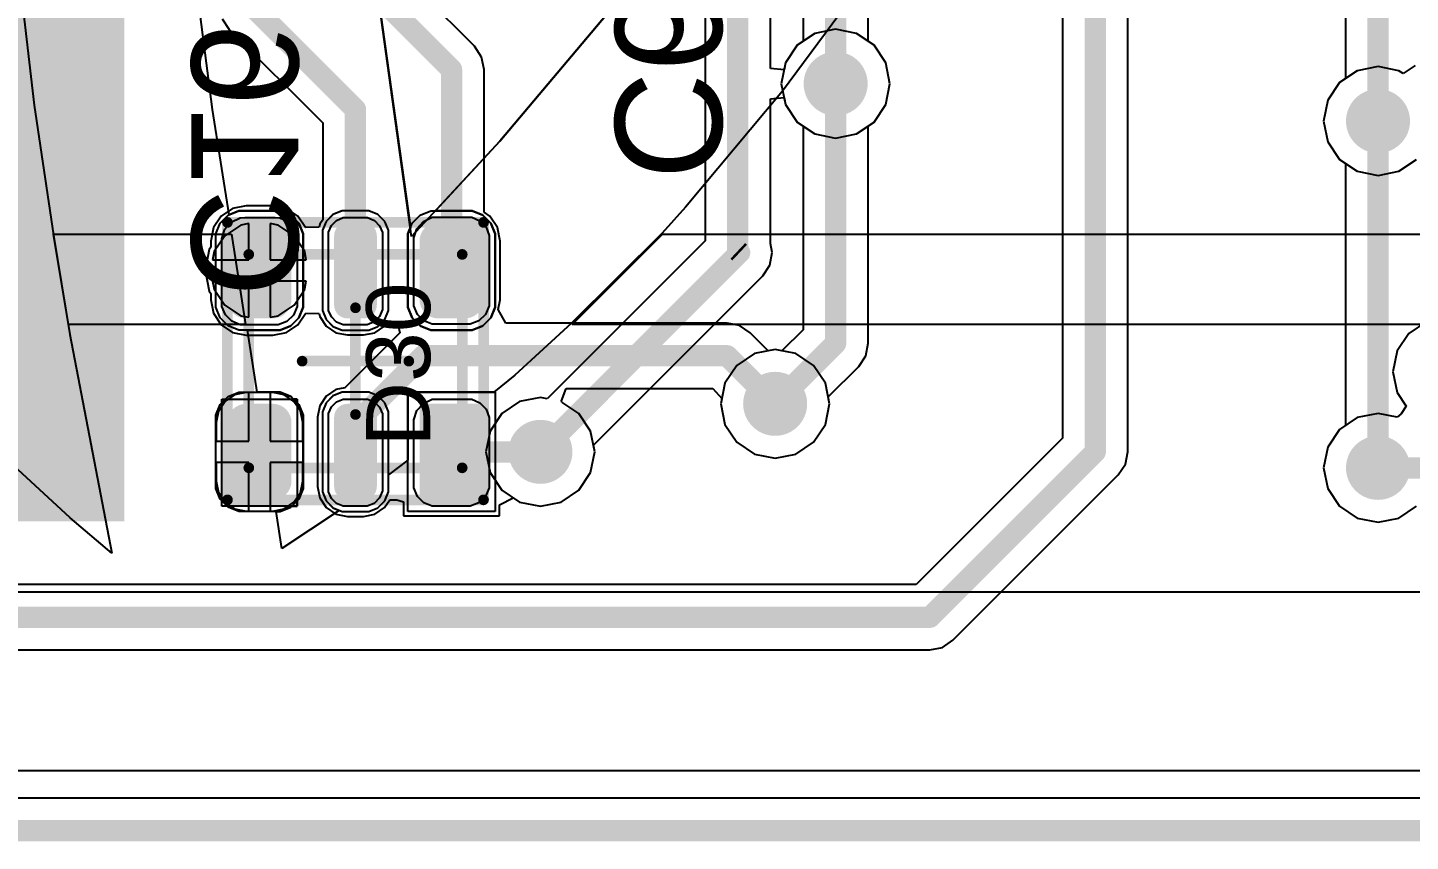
# Model space of a CAD drawing. Header units: inches. Extents: x -27 to 142, y -1 to 42.
# Drawn here: x 37.59 to 50.55, y -1 to 6.63 of the extents above; entities that cross this region are included whole.
import ezdxf

# ---------------------------------------------------------------- set-up
doc = ezdxf.new("R2010")
doc.units = ezdxf.units.IN
for name, color, linetype in [('Bottom Layer', 5, 'Continuous'), ('Bottom Overlay', 54, 'Continuous'), ('Keep-Out Layer', 6, 'Continuous'), ('Mechanical 1', 6, 'Continuous'), ('Mechanical 13', 56, 'Continuous'), ('Mechanical 15', 56, 'Continuous'), ('Top Layer', 1, 'Continuous'), ('Top Overlay', 2, 'Continuous'), ('Top Paste', 8, 'Continuous'), ('Top Solder', 216, 'Continuous'), ('Via Holes', 16, 'Continuous')]:
    doc.layers.add(name, color=color, linetype=linetype)
doc.styles.add('Arial', font='', dxfattribs={"height": 0.2})
doc.styles.get('Arial').set_extended_font_data('Arial')

# ---------------------------------------------------------------- blocks, each defined once
blk = doc.blocks.new('APA_RGB_LED_2020_802')
at = {"layer": 'Top Layer'}
h = blk.add_hatch(color=1, dxfattribs=at)
edge = h.paths.add_edge_path()
edge.add_arc((-1.125, 1.025), 0.125, 90, 180)
edge.add_line((-1.25, 1.025), (-1.25, 0.775))
edge.add_arc((-1.125, 0.775), 0.125, 180, 270)
edge.add_line((-1.125, 0.65), (-0.575, 0.65))
edge.add_arc((-0.575, 0.775), 0.125, 270, 360)
edge.add_line((-0.45, 0.775), (-0.45, 1.025))
edge.add_arc((-0.575, 1.025), 0.125, 0, 90)
edge.add_line((-0.575, 1.15), (-1.125, 1.15))
h = blk.add_hatch(color=1, dxfattribs=at)
edge = h.paths.add_edge_path()
edge.add_arc((0.575, 1.025), 0.125, 90, 180)
edge.add_line((0.45, 1.025), (0.45, 0.775))
edge.add_arc((0.575, 0.775), 0.125, 180, 270)
edge.add_line((0.575, 0.65), (1.125, 0.65))
edge.add_arc((1.125, 0.775), 0.125, 270, 360)
edge.add_line((1.25, 0.775), (1.25, 1.025))
edge.add_arc((1.125, 1.025), 0.125, 0, 90)
edge.add_line((1.125, 1.15), (0.575, 1.15))
h = blk.add_hatch(color=1, dxfattribs=at)
edge = h.paths.add_edge_path()
edge.add_arc((-1.175, 0.075), 0.075, 90, 180)
edge.add_line((-1.25, 0.075), (-1.25, -0.075))
edge.add_arc((-1.175, -0.075), 0.075, 180, 270)
edge.add_line((-1.175, -0.15), (-0.525, -0.15))
edge.add_arc((-0.525, -0.075), 0.075, 270, 360)
edge.add_line((-0.45, -0.075), (-0.45, 0.075))
edge.add_arc((-0.525, 0.075), 0.075, 0, 90)
edge.add_line((-0.525, 0.15), (-1.175, 0.15))
h = blk.add_hatch(color=1, dxfattribs=at)
edge = h.paths.add_edge_path()
edge.add_arc((0.525, 0.075), 0.075, 90, 180)
edge.add_line((0.45, 0.075), (0.45, -0.075))
edge.add_arc((0.525, -0.075), 0.075, 180, 270)
edge.add_line((0.525, -0.15), (1.175, -0.15))
edge.add_arc((1.175, -0.075), 0.075, 270, 360)
edge.add_line((1.25, -0.075), (1.25, 0.075))
edge.add_arc((1.175, 0.075), 0.075, 0, 90)
edge.add_line((1.175, 0.15), (0.525, 0.15))
blk.add_hatch(color=1, dxfattribs=at).paths.add_polyline_path([(-1.25, -0.65), (-0.45, -0.65), (-0.45, -1.15), (-1.25, -1.15)])
h = blk.add_hatch(color=1, dxfattribs=at)
edge = h.paths.add_edge_path()
edge.add_arc((0.575, -0.775), 0.125, 90, 180)
edge.add_line((0.45, -0.775), (0.45, -1.025))
edge.add_arc((0.575, -1.025), 0.125, 180, 270)
edge.add_line((0.575, -1.15), (1.125, -1.15))
edge.add_arc((1.125, -1.025), 0.125, 270, 360)
edge.add_line((1.25, -1.025), (1.25, -0.775))
edge.add_arc((1.125, -0.775), 0.125, 0, 90)
edge.add_line((1.125, -0.65), (0.575, -0.65))
at = {"layer": 'Top Paste'}
h = blk.add_hatch(color=8, dxfattribs=at)
edge = h.paths.add_edge_path()
edge.add_arc((-1.125, 1.025), 0.125, 90, 180)
edge.add_line((-1.25, 1.025), (-1.25, 0.775))
edge.add_arc((-1.125, 0.775), 0.125, 180, 270)
edge.add_line((-1.125, 0.65), (-0.575, 0.65))
edge.add_arc((-0.575, 0.775), 0.125, 270, 360)
edge.add_line((-0.45, 0.775), (-0.45, 1.025))
edge.add_arc((-0.575, 1.025), 0.125, 0, 90)
edge.add_line((-0.575, 1.15), (-1.125, 1.15))
h = blk.add_hatch(color=8, dxfattribs=at)
edge = h.paths.add_edge_path()
edge.add_arc((0.575, 1.025), 0.125, 90, 180)
edge.add_line((0.45, 1.025), (0.45, 0.775))
edge.add_arc((0.575, 0.775), 0.125, 180, 270)
edge.add_line((0.575, 0.65), (1.125, 0.65))
edge.add_arc((1.125, 0.775), 0.125, 270, 360)
edge.add_line((1.25, 0.775), (1.25, 1.025))
edge.add_arc((1.125, 1.025), 0.125, 0, 90)
edge.add_line((1.125, 1.15), (0.575, 1.15))
h = blk.add_hatch(color=8, dxfattribs=at)
edge = h.paths.add_edge_path()
edge.add_arc((-1.175, 0.075), 0.075, 90, 180)
edge.add_line((-1.25, 0.075), (-1.25, -0.075))
edge.add_arc((-1.175, -0.075), 0.075, 180, 270)
edge.add_line((-1.175, -0.15), (-0.525, -0.15))
edge.add_arc((-0.525, -0.075), 0.075, 270, 360)
edge.add_line((-0.45, -0.075), (-0.45, 0.075))
edge.add_arc((-0.525, 0.075), 0.075, 0, 90)
edge.add_line((-0.525, 0.15), (-1.175, 0.15))
h = blk.add_hatch(color=8, dxfattribs=at)
edge = h.paths.add_edge_path()
edge.add_arc((0.525, 0.075), 0.075, 90, 180)
edge.add_line((0.45, 0.075), (0.45, -0.075))
edge.add_arc((0.525, -0.075), 0.075, 180, 270)
edge.add_line((0.525, -0.15), (1.175, -0.15))
edge.add_arc((1.175, -0.075), 0.075, 270, 360)
edge.add_line((1.25, -0.075), (1.25, 0.075))
edge.add_arc((1.175, 0.075), 0.075, 0, 90)
edge.add_line((1.175, 0.15), (0.525, 0.15))
blk.add_hatch(color=8, dxfattribs=at).paths.add_polyline_path([(-1.25, -0.65), (-0.45, -0.65), (-0.45, -1.15), (-1.25, -1.15)])
h = blk.add_hatch(color=8, dxfattribs=at)
edge = h.paths.add_edge_path()
edge.add_arc((0.575, -0.775), 0.125, 90, 180)
edge.add_line((0.45, -0.775), (0.45, -1.025))
edge.add_arc((0.575, -1.025), 0.125, 180, 270)
edge.add_line((0.575, -1.15), (1.125, -1.15))
edge.add_arc((1.125, -1.025), 0.125, 270, 360)
edge.add_line((1.25, -1.025), (1.25, -0.775))
edge.add_arc((1.125, -0.775), 0.125, 0, 90)
edge.add_line((1.125, -0.65), (0.575, -0.65))
at = {"layer": 'Top Solder'}
h = blk.add_hatch(color=216, dxfattribs=at)
edge = h.paths.add_edge_path()
edge.add_arc((-1.125, 1.025), 0.175, 90, 180)
edge.add_line((-1.3, 1.025), (-1.3, 0.775))
edge.add_arc((-1.125, 0.775), 0.175, 180, 270)
edge.add_line((-1.125, 0.6), (-0.575, 0.6))
edge.add_arc((-0.575, 0.775), 0.175, 270, 360)
edge.add_line((-0.4, 0.775), (-0.4, 1.025))
edge.add_arc((-0.575, 1.025), 0.175, 0, 90)
edge.add_line((-0.575, 1.2), (-1.125, 1.2))
h = blk.add_hatch(color=216, dxfattribs=at)
edge = h.paths.add_edge_path()
edge.add_arc((0.575, 1.025), 0.175, 90, 180)
edge.add_line((0.4, 1.025), (0.4, 0.775))
edge.add_arc((0.575, 0.775), 0.175, 180, 270)
edge.add_line((0.575, 0.6), (1.125, 0.6))
edge.add_arc((1.125, 0.775), 0.175, 270, 360)
edge.add_line((1.3, 0.775), (1.3, 1.025))
edge.add_arc((1.125, 1.025), 0.175, 0, 90)
edge.add_line((1.125, 1.2), (0.575, 1.2))
h = blk.add_hatch(color=216, dxfattribs=at)
edge = h.paths.add_edge_path()
edge.add_arc((-1.175, 0.075), 0.125, 90, 180)
edge.add_line((-1.3, 0.075), (-1.3, -0.075))
edge.add_arc((-1.175, -0.075), 0.125, 180, 270)
edge.add_line((-1.175, -0.2), (-0.525, -0.2))
edge.add_arc((-0.525, -0.075), 0.125, 270, 360)
edge.add_line((-0.4, -0.075), (-0.4, 0.075))
edge.add_arc((-0.525, 0.075), 0.125, 0, 90)
edge.add_line((-0.525, 0.2), (-1.175, 0.2))
h = blk.add_hatch(color=216, dxfattribs=at)
edge = h.paths.add_edge_path()
edge.add_arc((0.525, 0.075), 0.125, 90, 180)
edge.add_line((0.4, 0.075), (0.4, -0.075))
edge.add_arc((0.525, -0.075), 0.125, 180, 270)
edge.add_line((0.525, -0.2), (1.175, -0.2))
edge.add_arc((1.175, -0.075), 0.125, 270, 360)
edge.add_line((1.3, -0.075), (1.3, 0.075))
edge.add_arc((1.175, 0.075), 0.125, 0, 90)
edge.add_line((1.175, 0.2), (0.525, 0.2))
blk.add_hatch(color=216, dxfattribs=at).paths.add_polyline_path([(-1.3, -0.6), (-0.4, -0.6), (-0.4, -1.2), (-1.3, -1.2)])
h = blk.add_hatch(color=216, dxfattribs=at)
edge = h.paths.add_edge_path()
edge.add_arc((0.575, -0.775), 0.175, 90, 180)
edge.add_line((0.4, -0.775), (0.4, -1.025))
edge.add_arc((0.575, -1.025), 0.175, 180, 270)
edge.add_line((0.575, -1.2), (1.125, -1.2))
edge.add_arc((1.125, -1.025), 0.175, 270, 360)
edge.add_line((1.3, -1.025), (1.3, -0.775))
edge.add_arc((1.125, -0.775), 0.175, 0, 90)
edge.add_line((1.125, -0.6), (0.575, -0.6))
at = {"layer": 'Mechanical 13'}
for points in [[(-1, 1, 0.1, 0.1, 0), (1, 1, 0.1, 0.1, 0)], [(-1, 1, 0.1, 0.1, 0), (-1, -1, 0.1, 0.1, 0)], [(1, 1, 0.1, 0.1, 0), (1, -1, 0.1, 0.1, 0)], [(-1, -1, 0.1, 0.1, 0), (1, -1, 0.1, 0.1, 0)]]:
    blk.add_lwpolyline(points, format="xyseb", dxfattribs=at)
for points in [[(-1.025, 1, 0.05, 0.05, 1), (-0.975, 1, 0.05, 0.05, 1)], [(-1.025, 1, 0.05, 0.05, 1), (-0.975, 1, 0.05, 0.05, 1)], [(0.975, 1, 0.05, 0.05, 1), (1.025, 1, 0.05, 0.05, 1)], [(0.975, 1, 0.05, 0.05, 1), (1.025, 1, 0.05, 0.05, 1)], [(-1.025, -1, 0.05, 0.05, 1), (-0.975, -1, 0.05, 0.05, 1)], [(-1.025, -1, 0.05, 0.05, 1), (-0.975, -1, 0.05, 0.05, 1)], [(0.975, -1, 0.05, 0.05, 1), (1.025, -1, 0.05, 0.05, 1)], [(0.975, -1, 0.05, 0.05, 1), (1.025, -1, 0.05, 0.05, 1)]]:
    blk.add_lwpolyline(points, format="xyseb", close=True, dxfattribs=at)
at = {"layer": 'Mechanical 15'}
for points in [[(-1.3, 1.2, 0.1, 0.1, 0), (-1.3, -1.2, 0.1, 0.1, 0)], [(-1.3, 1.2, 0.1, 0.1, 0), (1.3, 1.2, 0.1, 0.1, 0)], [(1.3, 1.2, 0.1, 0.1, 0), (1.3, -1.2, 0.1, 0.1, 0)], [(0, 0.5, 0.1, 0.1, 0), (0, -0.5, 0.1, 0.1, 0)], [(-0.5, 0, 0.1, 0.1, 0), (0.5, 0, 0.1, 0.1, 0)], [(-1.3, -1.2, 0.1, 0.1, 0), (1.3, -1.2, 0.1, 0.1, 0)]]:
    blk.add_lwpolyline(points, format="xyseb", dxfattribs=at)
for points in [[(-1.325, 1.2, 0.05, 0.05, 1), (-1.275, 1.2, 0.05, 0.05, 1)], [(-1.325, 1.2, 0.05, 0.05, 1), (-1.275, 1.2, 0.05, 0.05, 1)], [(1.275, 1.2, 0.05, 0.05, 1), (1.325, 1.2, 0.05, 0.05, 1)], [(1.275, 1.2, 0.05, 0.05, 1), (1.325, 1.2, 0.05, 0.05, 1)], [(-0.025, 0.5, 0.05, 0.05, 1), (0.025, 0.5, 0.05, 0.05, 1)], [(-0.525, 0, 0.05, 0.05, 1), (-0.475, 0, 0.05, 0.05, 1)], [(0.475, 0, 0.05, 0.05, 1), (0.525, 0, 0.05, 0.05, 1)], [(-0.025, -0.5, 0.05, 0.05, 1), (0.025, -0.5, 0.05, 0.05, 1)], [(-1.325, -1.2, 0.05, 0.05, 1), (-1.275, -1.2, 0.05, 0.05, 1)], [(-1.325, -1.2, 0.05, 0.05, 1), (-1.275, -1.2, 0.05, 0.05, 1)], [(1.275, -1.2, 0.05, 0.05, 1), (1.325, -1.2, 0.05, 0.05, 1)], [(1.275, -1.2, 0.05, 0.05, 1), (1.325, -1.2, 0.05, 0.05, 1)]]:
    blk.add_lwpolyline(points, format="xyseb", close=True, dxfattribs=at)
at = {"layer": 'Top Overlay'}
for p, q in [((-1.293, 1.269), (-1.194, 1.31)), ((-1.194, 1.31), (-1.14, 1.31)), ((-1.14, 1.31), (-1.14, 1.31)), ((-1.14, 1.31), (-0.56, 1.31)), ((-0.56, 1.31), (-0.506, 1.31)), ((-0.506, 1.31), (-0.407, 1.269)), ((0.407, 1.269), (0.506, 1.31)), ((0.506, 1.31), (0.56, 1.31)), ((0.56, 1.31), (0.56, 1.31)), ((0.56, 1.31), (1.14, 1.31)), ((1.14, 1.31), (1.194, 1.31)), ((1.194, 1.31), (1.293, 1.269)), ((-1.41, 1.094), (-1.369, 1.193)), ((-1.369, 1.193), (-1.293, 1.269)), ((-0.407, 1.269), (-0.331, 1.193)), ((-0.331, 1.193), (-0.29, 1.094)), ((0.29, 1.094), (0.331, 1.193)), ((0.331, 1.193), (0.407, 1.269)), ((1.293, 1.269), (1.369, 1.193)), ((1.369, 1.193), (1.41, 1.094)), ((-1.41, 1.04), (-1.41, 1.094)), ((-1.41, 0.76), (-1.41, 1.04)), ((-0.29, 1.094), (-0.29, 1.04)), ((-0.29, 1.04), (-0.29, 1.04)), ((-0.29, 1.04), (-0.29, 0.76)), ((0.29, 1.04), (0.29, 1.094)), ((0.29, 0.76), (0.29, 1.04)), ((1.41, 1.094), (1.41, 1.04)), ((1.41, 1.04), (1.41, 1.04)), ((1.41, 1.04), (1.41, 0.76)), ((-1.41, 0.76), (-1.41, 0.76)), ((-1.41, 0.706), (-1.41, 0.76)), ((-1.369, 0.607), (-1.41, 0.706)), ((-0.29, 0.706), (-0.331, 0.607)), ((-0.29, 0.76), (-0.29, 0.706)), ((0.29, 0.76), (0.29, 0.76)), ((0.29, 0.706), (0.29, 0.76)), ((0.331, 0.607), (0.29, 0.706)), ((1.41, 0.706), (1.369, 0.607)), ((1.41, 0.76), (1.41, 0.706)), ((-1.293, 0.531), (-1.369, 0.607)), ((-1.194, 0.49), (-1.293, 0.531)), ((-0.407, 0.531), (-0.506, 0.49)), ((-0.331, 0.607), (-0.407, 0.531)), ((0.407, 0.531), (0.331, 0.607)), ((0.506, 0.49), (0.407, 0.531)), ((1.293, 0.531), (1.194, 0.49)), ((1.369, 0.607), (1.293, 0.531)), ((-1.14, 0.49), (-1.194, 0.49)), ((-0.56, 0.49), (-1.14, 0.49)), ((-0.506, 0.49), (-0.56, 0.49)), ((-0.56, 0.49), (-0.56, 0.49)), ((0.56, 0.49), (0.506, 0.49)), ((1.14, 0.49), (0.56, 0.49)), ((1.194, 0.49), (1.14, 0.49)), ((1.14, 0.49), (1.14, 0.49)), ((-1.31, 0.275), (-1.375, 0.21)), ((-1.226, 0.31), (-1.31, 0.275)), ((-1.18, 0.31), (-1.226, 0.31)), ((-0.52, 0.31), (-1.18, 0.31)), ((-0.474, 0.31), (-0.52, 0.31)), ((-0.52, 0.31), (-0.52, 0.31)), ((-0.39, 0.275), (-0.474, 0.31)), ((-0.325, 0.21), (-0.39, 0.275)), ((0.39, 0.275), (0.325, 0.21)), ((0.474, 0.31), (0.39, 0.275)), ((0.52, 0.31), (0.474, 0.31)), ((1.18, 0.31), (0.52, 0.31)), ((1.226, 0.31), (1.18, 0.31)), ((1.18, 0.31), (1.18, 0.31)), ((1.31, 0.275), (1.226, 0.31)), ((1.375, 0.21), (1.31, 0.275)), ((-1.375, 0.21), (-1.41, 0.126)), ((-0.29, 0.126), (-0.325, 0.21)), ((0.325, 0.21), (0.29, 0.126)), ((1.41, 0.126), (1.375, 0.21)), ((-1.41, 0.126), (-1.41, 0.08)), ((-1.41, 0.08), (-1.41, -0.08)), ((-1.41, 0.08), (-1.41, 0.08)), ((-0.29, 0.08), (-0.29, 0.126)), ((-0.29, -0.08), (-0.29, 0.08)), ((0.29, 0.126), (0.29, 0.08)), ((0.29, 0.08), (0.29, -0.08)), ((0.29, 0.08), (0.29, 0.08)), ((1.41, 0.08), (1.41, 0.126)), ((1.41, -0.08), (1.41, 0.08)), ((-1.41, -0.08), (-1.41, -0.126)), ((-1.41, -0.126), (-1.375, -0.21)), ((-0.325, -0.21), (-0.29, -0.126)), ((-0.29, -0.126), (-0.29, -0.08)), ((-0.29, -0.08), (-0.29, -0.08)), ((0.29, -0.08), (0.29, -0.126)), ((0.29, -0.126), (0.325, -0.21)), ((1.375, -0.21), (1.41, -0.126)), ((1.41, -0.126), (1.41, -0.08)), ((1.41, -0.08), (1.41, -0.08)), ((-1.375, -0.21), (-1.31, -0.275)), ((-0.39, -0.275), (-0.325, -0.21)), ((0.325, -0.21), (0.39, -0.275)), ((1.31, -0.275), (1.375, -0.21)), ((-1.31, -0.275), (-1.226, -0.31)), ((-1.226, -0.31), (-1.18, -0.31)), ((-1.18, -0.31), (-1.18, -0.31)), ((-1.18, -0.31), (-0.52, -0.31)), ((-0.52, -0.31), (-0.474, -0.31)), ((-0.474, -0.31), (-0.39, -0.275)), ((0.39, -0.275), (0.474, -0.31)), ((0.474, -0.31), (0.52, -0.31)), ((0.52, -0.31), (0.52, -0.31)), ((0.52, -0.31), (1.18, -0.31)), ((1.18, -0.31), (1.226, -0.31)), ((1.226, -0.31), (1.31, -0.275)), ((-1.41, -1.31), (-1.41, -0.49)), ((-1.41, -0.49), (-0.29, -0.49)), ((-0.29, -0.49), (-0.29, -1.31)), ((0.407, -0.531), (0.506, -0.49)), ((0.506, -0.49), (0.56, -0.49)), ((0.56, -0.49), (0.56, -0.49)), ((0.56, -0.49), (1.14, -0.49)), ((1.14, -0.49), (1.194, -0.49)), ((1.194, -0.49), (1.293, -0.531)), ((0.29, -0.706), (0.331, -0.607)), ((0.331, -0.607), (0.407, -0.531)), ((1.293, -0.531), (1.369, -0.607)), ((1.369, -0.607), (1.41, -0.706)), ((0.29, -0.76), (0.29, -0.706)), ((0.29, -1.04), (0.29, -0.76)), ((1.41, -0.706), (1.41, -0.76)), ((1.41, -0.76), (1.41, -0.76)), ((1.41, -0.76), (1.41, -1.04)), ((0.29, -1.04), (0.29, -1.04)), ((0.29, -1.094), (0.29, -1.04)), ((0.331, -1.193), (0.29, -1.094)), ((1.41, -1.094), (1.369, -1.193)), ((1.41, -1.04), (1.41, -1.094)), ((0.407, -1.269), (0.331, -1.193)), ((0.506, -1.31), (0.407, -1.269)), ((1.293, -1.269), (1.194, -1.31)), ((1.369, -1.193), (1.293, -1.269)), ((-0.29, -1.31), (-1.41, -1.31)), ((0.56, -1.31), (0.506, -1.31)), ((1.14, -1.31), (0.56, -1.31)), ((1.194, -1.31), (1.14, -1.31)), ((1.14, -1.31), (1.14, -1.31))]:
    blk.add_line(p, q, dxfattribs=at)
at = {"layer": 'Mechanical 15', "style": 'Arial'}
blk.add_text('D30', height=0.6, dxfattribs=at).set_placement((-0.8, -0.7))

msp = doc.modelspace()

# ---------------------------------------------------------------- hatches: boundary and pattern name
at = {"layer": 'Bottom Layer'}
h = msp.add_hatch(color=5, dxfattribs=at)
edge = h.paths.add_edge_path()
edge.add_arc((45.167, 6.1), 0.3, 0, 360)
h = msp.add_hatch(color=5, dxfattribs=at)
edge = h.paths.add_edge_path()
edge.add_arc((50.25, 5.75), 0.3, 0, 360)
h = msp.add_hatch(color=5, dxfattribs=at)
edge = h.paths.add_edge_path()
edge.add_arc((39.767, 4.35), 0.3, 0, 360)
h = msp.add_hatch(color=5, dxfattribs=at)
edge = h.paths.add_edge_path()
edge.add_arc((44.6, 3.1), 0.3, 0, 360)
h = msp.add_hatch(color=5, dxfattribs=at)
edge = h.paths.add_edge_path()
edge.add_arc((42.4, 2.65), 0.3, 0, 360)
h = msp.add_hatch(color=5, dxfattribs=at)
edge = h.paths.add_edge_path()
edge.add_arc((50.25, 2.5), 0.3, 0, 360)
at = {"layer": 'Bottom Overlay'}
msp.add_hatch(color=54, dxfattribs=at).paths.add_polyline_path([(36.5, 2), (38.5, 2), (38.5, 22.9), (36.5, 22.9)])
at = {"layer": 'Top Layer'}
h = msp.add_hatch(color=1, dxfattribs=at)
edge = h.paths.add_edge_path()
edge.add_arc((45.167, 6.1), 0.3, 0, 360)
h = msp.add_hatch(color=1, dxfattribs=at)
edge = h.paths.add_edge_path()
edge.add_arc((50.25, 5.75), 0.3, 0, 360)
h = msp.add_hatch(color=1, dxfattribs=at)
edge = h.paths.add_edge_path()
edge.add_arc((39.767, 4.35), 0.3, 0, 360)
h = msp.add_hatch(color=1, dxfattribs=at)
edge = h.paths.add_edge_path()
edge.add_arc((44.6, 3.1), 0.3, 0, 360)
h = msp.add_hatch(color=1, dxfattribs=at)
edge = h.paths.add_edge_path()
edge.add_arc((42.4, 2.65), 0.3, 0, 360)
h = msp.add_hatch(color=1, dxfattribs=at)
edge = h.paths.add_edge_path()
edge.add_arc((50.25, 2.5), 0.3, 0, 360)
at = {"layer": 'Via Holes'}
h = msp.add_hatch(color=7, dxfattribs=at)
edge = h.paths.add_edge_path()
edge.add_arc((45.167, 6.1), 0.15, 0, 360)
h = msp.add_hatch(color=7, dxfattribs=at)
edge = h.paths.add_edge_path()
edge.add_arc((50.25, 5.75), 0.15, 0, 360)
h = msp.add_hatch(color=7, dxfattribs=at)
edge = h.paths.add_edge_path()
edge.add_arc((39.767, 4.35), 0.15, 0, 360)
h = msp.add_hatch(color=7, dxfattribs=at)
edge = h.paths.add_edge_path()
edge.add_arc((44.6, 3.1), 0.15, 0, 360)
h = msp.add_hatch(color=7, dxfattribs=at)
edge = h.paths.add_edge_path()
edge.add_arc((42.4, 2.65), 0.15, 0, 360)
h = msp.add_hatch(color=7, dxfattribs=at)
edge = h.paths.add_edge_path()
edge.add_arc((50.25, 2.5), 0.15, 0, 360)

# ---------------------------------------------------------------- linework, layer by layer
at = {"layer": 'Bottom Layer'}
for p, q in [((47.294, 7.2), (47.294, 2.777)), ((47.906, 2.65), (47.906, 7.073)), ((43.944, 6.753), (43.944, 4.627)), ((44.556, 6.243), (44.556, 6.753)), ((45.167, 6.61), (44.972, 6.571)), ((45.362, 6.571), (45.167, 6.61)), ((44.972, 6.571), (44.806, 6.46)), ((45.527, 6.46), (45.362, 6.571)), ((44.806, 6.46), (44.696, 6.295)), ((45.638, 6.295), (45.527, 6.46)), ((44.683, 6.231), (44.556, 6.243)), ((44.696, 6.295), (44.683, 6.231)), ((45.676, 6.1), (45.638, 6.295)), ((50.055, 6.221), (49.89, 6.11)), ((50.25, 6.26), (50.055, 6.221)), ((50.445, 6.221), (50.25, 6.26)), ((50.486, 6.194), (50.445, 6.221)), ((50.598, 6.271), (50.486, 6.194)), ((45.638, 5.905), (45.676, 6.1)), ((49.89, 6.11), (49.779, 5.945)), ((44.556, 5.957), (44.683, 5.969)), ((44.683, 5.969), (44.696, 5.905)), ((44.556, 4.601), (44.556, 5.957)), ((44.696, 5.905), (44.806, 5.74)), ((45.527, 5.74), (45.638, 5.905)), ((49.779, 5.945), (49.74, 5.75)), ((44.806, 5.74), (44.861, 5.703)), ((44.861, 5.703), (44.861, 3.793)), ((45.473, 5.703), (45.527, 5.74)), ((45.473, 3.667), (45.473, 5.703)), ((49.74, 5.75), (49.779, 5.555)), ((49.779, 5.555), (49.89, 5.39)), ((49.89, 5.39), (49.944, 5.353)), ((49.944, 5.353), (49.944, 2.897)), ((39.442, 4.674), (39.343, 4.526)), ((39.591, 4.774), (39.442, 4.674)), ((39.667, 4.789), (39.591, 4.774)), ((39.667, 4.45), (39.667, 4.789)), ((39.942, 4.774), (39.867, 4.789)), ((39.867, 4.789), (39.867, 4.45)), ((40.091, 4.674), (39.942, 4.774)), ((40.191, 4.526), (40.091, 4.674)), ((43.944, 4.627), (42.464, 3.147)), ((44.573, 4.517), (44.556, 4.601)), ((39.343, 4.526), (39.328, 4.45)), ((39.328, 4.45), (39.667, 4.45)), ((39.867, 4.45), (40.206, 4.45)), ((40.206, 4.45), (40.191, 4.526)), ((44.549, 4.4), (44.573, 4.517)), ((42.897, 2.714), (44.483, 4.3)), ((44.483, 4.3), (44.549, 4.4)), ((44.483, 4.3), (44.483, 4.3)), ((39.667, 4.25), (39.328, 4.25)), ((39.328, 4.25), (39.343, 4.174)), ((39.343, 4.174), (39.442, 4.026)), ((39.667, 3.911), (39.667, 4.25)), ((40.206, 4.25), (39.867, 4.25)), ((39.867, 4.25), (39.867, 3.911)), ((40.091, 4.026), (40.191, 4.174)), ((40.191, 4.174), (40.206, 4.25)), ((39.442, 4.026), (39.591, 3.926)), ((39.942, 3.926), (40.091, 4.026)), ((39.591, 3.926), (39.667, 3.911)), ((39.867, 3.911), (39.942, 3.926)), ((44.861, 3.793), (44.664, 3.597)), ((45.449, 3.55), (45.473, 3.667)), ((44.405, 3.571), (44.24, 3.46)), ((44.6, 3.61), (44.405, 3.571)), ((44.664, 3.597), (44.6, 3.61)), ((45.383, 3.45), (45.449, 3.55)), ((44.24, 3.46), (44.129, 3.295)), ((45.097, 3.164), (45.383, 3.45)), ((45.383, 3.45), (45.383, 3.45)), ((44.129, 3.295), (44.09, 3.1)), ((42.205, 3.121), (42.04, 3.01)), ((42.4, 3.16), (42.205, 3.121)), ((42.464, 3.147), (42.4, 3.16)), ((45.11, 3.1), (45.097, 3.164)), ((42.04, 3.01), (41.929, 2.845)), ((44.09, 3.1), (44.129, 2.905)), ((45.071, 2.905), (45.11, 3.1)), ((44.129, 2.905), (44.24, 2.74)), ((44.96, 2.74), (45.071, 2.905)), ((49.89, 2.86), (49.779, 2.695)), ((49.944, 2.897), (49.89, 2.86)), ((41.929, 2.845), (41.89, 2.65)), ((44.24, 2.74), (44.405, 2.629)), ((44.795, 2.629), (44.96, 2.74)), ((47.294, 2.777), (45.923, 1.406)), ((41.89, 2.65), (41.929, 2.455)), ((42.871, 2.455), (42.91, 2.65)), ((42.91, 2.65), (42.897, 2.714)), ((44.405, 2.629), (44.6, 2.59)), ((44.6, 2.59), (44.795, 2.629)), ((47.883, 2.533), (47.906, 2.65)), ((47.906, 2.65), (47.906, 2.65)), ((49.779, 2.695), (49.74, 2.5)), ((47.816, 2.434), (47.883, 2.533)), ((49.74, 2.5), (49.779, 2.305)), ((41.929, 2.455), (42.04, 2.29)), ((42.76, 2.29), (42.871, 2.455)), ((46.266, 0.884), (47.816, 2.434)), ((42.04, 2.29), (42.205, 2.179)), ((42.595, 2.179), (42.76, 2.29)), ((49.779, 2.305), (49.89, 2.14)), ((42.205, 2.179), (42.4, 2.14)), ((42.4, 2.14), (42.595, 2.179)), ((49.89, 2.14), (50.055, 2.029)), ((50.445, 2.029), (50.61, 2.14)), ((50.055, 2.029), (50.25, 1.99)), ((50.25, 1.99), (50.445, 2.029)), ((45.923, 1.406), (3.327, 1.406)), ((3.2, 0.794), (46.05, 0.794)), ((46.05, 0.794), (46.167, 0.817)), ((46.05, 0.794), (46.05, 0.794)), ((46.167, 0.817), (46.266, 0.884)), ((72.296, -0.594), (-19.804, -0.594))]:
    msp.add_line(p, q, dxfattribs=at)
for points in [[(47.6, 2.65, 0.2, 0.2, 0), (47.6, 7.2, 0.2, 0.2, 0)], [(44.25, 4.533, 0.2, 0.2, 0), (44.25, 7.15, 0.2, 0.2, 0)], [(45.167, 3.667, 0.2, 0.2, 0), (45.167, 6.1, 0.2, 0.2, 0)], [(50.25, 2.5, 0.2, 0.2, 0), (50.25, 5.75, 0.2, 0.2, 0)], [(42.4, 2.65, 0.2, 0.2, 0), (44.267, 4.517, 0.2, 0.2, 0)], [(44.25, 4.533, 0.2, 0.2, 0), (44.267, 4.517, 0.2, 0.2, 0)], [(44.6, 3.1, 0.2, 0.2, 0), (45.167, 3.667, 0.2, 0.2, 0)], [(46.05, 1.1, 0.2, 0.2, 0), (47.6, 2.65, 0.2, 0.2, 0)], [(3.2, 1.1, 0.2, 0.2, 0), (46.05, 1.1, 0.2, 0.2, 0)]]:
    msp.add_lwpolyline(points, format="xyseb", dxfattribs=at)
for points in [[(45.117, 6.1, 0.1, 0.1, 1), (45.217, 6.1, 0.1, 0.1, 1)], [(50.2, 5.75, 0.1, 0.1, 1), (50.3, 5.75, 0.1, 0.1, 1)], [(44.2, 4.533, 0.1, 0.1, 1), (44.3, 4.533, 0.1, 0.1, 1)], [(44.2, 4.533, 0.1, 0.1, 1), (44.3, 4.533, 0.1, 0.1, 1)], [(44.217, 4.517, 0.1, 0.1, 1), (44.317, 4.517, 0.1, 0.1, 1)], [(44.217, 4.517, 0.1, 0.1, 1), (44.317, 4.517, 0.1, 0.1, 1)], [(45.117, 3.667, 0.1, 0.1, 1), (45.217, 3.667, 0.1, 0.1, 1)], [(45.117, 3.667, 0.1, 0.1, 1), (45.217, 3.667, 0.1, 0.1, 1)], [(44.55, 3.1, 0.1, 0.1, 1), (44.65, 3.1, 0.1, 0.1, 1)], [(42.35, 2.65, 0.1, 0.1, 1), (42.45, 2.65, 0.1, 0.1, 1)], [(47.55, 2.65, 0.1, 0.1, 1), (47.65, 2.65, 0.1, 0.1, 1)], [(47.55, 2.65, 0.1, 0.1, 1), (47.65, 2.65, 0.1, 0.1, 1)], [(50.2, 2.5, 0.1, 0.1, 1), (50.3, 2.5, 0.1, 0.1, 1)], [(46, 1.1, 0.1, 0.1, 1), (46.1, 1.1, 0.1, 0.1, 1)], [(46, 1.1, 0.1, 0.1, 1), (46.1, 1.1, 0.1, 0.1, 1)]]:
    msp.add_lwpolyline(points, format="xyseb", close=True, dxfattribs=at)
at = {"layer": 'Keep-Out Layer'}
msp.add_lwpolyline([(-20.039, -0.9, 0.2, 0.2, 0), (135.825, -0.9, 0.2, 0.2, 0)], format="xyseb", dxfattribs=at)
at = {"layer": 'Mechanical 1'}
msp.add_lwpolyline([(-20.039, -0.9, 0.2, 0.2, 0), (135.825, -0.9, 0.2, 0.2, 0)], format="xyseb", dxfattribs=at)
at = {"layer": 'Top Layer'}
for p, q in [((45.473, 6.497), (45.473, 7.509)), ((41.783, 6.45), (40.906, 7.327)), ((49.944, 7.3), (49.944, 6.147)), ((44.861, 7.007), (44.861, 6.497)), ((39.417, 6.708), (39.484, 6.609)), ((39.484, 6.609), (40.361, 5.732)), ((44.861, 6.497), (44.806, 6.46)), ((45.527, 6.46), (45.473, 6.497)), ((41.849, 6.35), (41.783, 6.45)), ((41.873, 6.233), (41.849, 6.35)), ((44.806, 6.46), (44.696, 6.295)), ((45.638, 6.295), (45.527, 6.46)), ((41.873, 4.895), (41.873, 6.233)), ((41.873, 6.233), (41.873, 6.233)), ((44.696, 6.295), (44.657, 6.1)), ((45.676, 6.1), (45.638, 6.295)), ((44.657, 6.1), (44.696, 5.905)), ((45.638, 5.905), (45.676, 6.1)), ((49.89, 6.11), (49.779, 5.945)), ((49.944, 6.147), (49.89, 6.11)), ((44.696, 5.905), (44.806, 5.74)), ((45.527, 5.74), (45.638, 5.905)), ((49.779, 5.945), (49.74, 5.75)), ((40.361, 5.732), (40.361, 4.824)), ((44.806, 5.74), (44.972, 5.629)), ((45.362, 5.629), (45.527, 5.74)), ((49.74, 5.75), (49.779, 5.555)), ((44.972, 5.629), (45.167, 5.59)), ((45.167, 5.59), (45.362, 5.629)), ((49.779, 5.555), (49.89, 5.39)), ((49.89, 5.39), (50.055, 5.279)), ((50.445, 5.279), (50.61, 5.39)), ((50.055, 5.279), (50.25, 5.24)), ((50.25, 5.24), (50.445, 5.279)), ((39.515, 4.931), (39.407, 4.859)), ((39.642, 4.956), (39.515, 4.931)), ((39.892, 4.956), (39.642, 4.956)), ((40.019, 4.931), (39.892, 4.956)), ((40.126, 4.859), (40.019, 4.931)), ((39.407, 4.859), (39.336, 4.752)), ((40.197, 4.753), (40.126, 4.859)), ((40.361, 4.824), (40.333, 4.782)), ((41.926, 4.859), (41.873, 4.895)), ((41.998, 4.752), (41.926, 4.859)), ((39.336, 4.752), (39.31, 4.625)), ((40.201, 4.752), (40.197, 4.753)), ((40.327, 4.754), (40.201, 4.752)), ((40.333, 4.782), (40.327, 4.754)), ((42.023, 4.625), (41.998, 4.752)), ((39.296, 4.545), (39.257, 4.35)), ((39.31, 4.567), (39.296, 4.545)), ((39.31, 4.625), (39.31, 4.567)), ((42.023, 4.075), (42.023, 4.625)), ((39.257, 4.35), (39.296, 4.155)), ((39.296, 4.155), (39.31, 4.133)), ((39.31, 4.133), (39.31, 4.075)), ((39.31, 4.075), (39.336, 3.948)), ((42.005, 3.983), (42.023, 4.075)), ((39.336, 3.948), (39.407, 3.841)), ((40.126, 3.841), (40.197, 3.947)), ((40.197, 3.947), (40.201, 3.948)), ((40.201, 3.948), (40.327, 3.946)), ((40.327, 3.946), (40.333, 3.918)), ((40.333, 3.918), (40.393, 3.827)), ((42.077, 3.856), (42.005, 3.983)), ((39.407, 3.841), (39.515, 3.769)), ((39.515, 3.769), (39.642, 3.744)), ((39.892, 3.744), (40.019, 3.769)), ((40.019, 3.769), (40.126, 3.841)), ((40.393, 3.827), (40.484, 3.766)), ((40.484, 3.766), (40.592, 3.745)), ((41.084, 3.766), (40.568, 3.251)), ((40.742, 3.745), (40.849, 3.766)), ((40.849, 3.766), (40.94, 3.827)), ((40.94, 3.827), (40.941, 3.828)), ((40.941, 3.828), (41.068, 3.833)), ((41.068, 3.833), (41.084, 3.766)), ((41.084, 3.766), (41.084, 3.766)), ((44.15, 3.856), (42.077, 3.856)), ((44.267, 3.833), (44.15, 3.856)), ((44.15, 3.856), (44.15, 3.856)), ((44.366, 3.766), (44.267, 3.833)), ((44.536, 3.597), (44.366, 3.766)), ((50.54, 3.76), (50.429, 3.595)), ((50.705, 3.871), (50.54, 3.76)), ((39.642, 3.744), (39.892, 3.744)), ((40.592, 3.745), (40.742, 3.745)), ((44.6, 3.61), (44.536, 3.597)), ((44.795, 3.571), (44.6, 3.61)), ((44.96, 3.46), (44.795, 3.571)), ((50.429, 3.595), (50.39, 3.4)), ((45.071, 3.295), (44.96, 3.46)), ((50.39, 3.4), (50.429, 3.205)), ((40.568, 3.251), (40.484, 3.234)), ((42.599, 3.127), (42.642, 3.244)), ((42.642, 3.244), (44.015, 3.244)), ((44.015, 3.244), (44.1, 3.149)), ((45.11, 3.1), (45.071, 3.295)), ((39.443, 3.123), (39.383, 3.032)), ((39.534, 3.184), (39.443, 3.123)), ((39.642, 3.205), (39.534, 3.184)), ((39.667, 3.205), (39.642, 3.205)), ((39.667, 2.75), (39.667, 3.205)), ((39.892, 3.205), (39.867, 3.205)), ((39.867, 3.205), (39.867, 2.75)), ((39.999, 3.184), (39.892, 3.205)), ((40.09, 3.123), (39.999, 3.184)), ((40.151, 3.032), (40.09, 3.123)), ((40.393, 3.173), (40.333, 3.082)), ((40.484, 3.234), (40.393, 3.173)), ((42.601, 3.117), (42.599, 3.127)), ((42.76, 3.01), (42.601, 3.117)), ((44.1, 3.149), (44.09, 3.1)), ((50.429, 3.205), (50.515, 3.077)), ((39.383, 3.032), (39.361, 2.925)), ((40.172, 2.925), (40.151, 3.032)), ((40.333, 3.082), (40.311, 2.975)), ((42.871, 2.845), (42.76, 3.01)), ((44.09, 3.1), (44.129, 2.905)), ((45.071, 2.905), (45.11, 3.1)), ((50.25, 3.01), (50.055, 2.971)), ((50.431, 2.974), (50.25, 3.01)), ((50.468, 3.005), (50.431, 2.974)), ((50.515, 3.077), (50.468, 3.005)), ((39.361, 2.925), (39.361, 2.75)), ((40.172, 2.75), (40.172, 2.925)), ((40.311, 2.975), (40.311, 2.325)), ((44.129, 2.905), (44.24, 2.74)), ((44.96, 2.74), (45.071, 2.905)), ((49.89, 2.86), (49.779, 2.695)), ((50.055, 2.971), (49.89, 2.86)), ((39.361, 2.75), (39.667, 2.75)), ((39.867, 2.75), (40.172, 2.75)), ((42.91, 2.65), (42.871, 2.845)), ((44.24, 2.74), (44.405, 2.629)), ((44.795, 2.629), (44.96, 2.74)), ((42.871, 2.455), (42.91, 2.65)), ((44.405, 2.629), (44.6, 2.59)), ((44.6, 2.59), (44.795, 2.629)), ((49.779, 2.695), (49.74, 2.5)), ((39.667, 2.55), (39.361, 2.55)), ((39.361, 2.55), (39.361, 2.375)), ((39.667, 2.095), (39.667, 2.55)), ((40.172, 2.55), (39.867, 2.55)), ((39.867, 2.55), (39.867, 2.095)), ((40.172, 2.375), (40.172, 2.55)), ((49.74, 2.5), (49.779, 2.305)), ((39.361, 2.375), (39.383, 2.268)), ((40.151, 2.268), (40.172, 2.375)), ((42.76, 2.29), (42.871, 2.455)), ((39.383, 2.268), (39.443, 2.177)), ((40.09, 2.177), (40.151, 2.268)), ((40.311, 2.325), (40.333, 2.218)), ((40.333, 2.218), (40.393, 2.127)), ((42.017, 2.152), (42.144, 2.22)), ((42.144, 2.22), (42.205, 2.179)), ((42.595, 2.179), (42.76, 2.29)), ((49.779, 2.305), (49.89, 2.14)), ((39.443, 2.177), (39.534, 2.116)), ((39.534, 2.116), (39.642, 2.095)), ((39.642, 2.095), (39.667, 2.095)), ((39.867, 2.095), (39.892, 2.095)), ((39.892, 2.095), (39.999, 2.116)), ((39.999, 2.116), (40.09, 2.177)), ((40.393, 2.127), (40.484, 2.066)), ((40.849, 2.066), (40.94, 2.127)), ((40.94, 2.127), (40.99, 2.201)), ((40.99, 2.201), (41.055, 2.2)), ((41.055, 2.2), (41.117, 2.18)), ((41.117, 2.18), (41.117, 2.05)), ((42.017, 2.05), (42.017, 2.152)), ((42.205, 2.179), (42.4, 2.14)), ((42.4, 2.14), (42.595, 2.179)), ((49.89, 2.14), (50.055, 2.029)), ((50.445, 2.029), (50.61, 2.14)), ((40.484, 2.066), (40.592, 2.045)), ((40.592, 2.045), (40.742, 2.045)), ((40.742, 2.045), (40.849, 2.066)), ((41.117, 2.05), (42.017, 2.05)), ((50.055, 2.029), (50.25, 1.99)), ((50.25, 1.99), (50.445, 2.029)), ((135.59, -0.594), (-19.804, -0.594))]:
    msp.add_line(p, q, dxfattribs=at)
for points in [[(45.167, 6.1, 0.2, 0.2, 0), (45.167, 7.983, 0.2, 0.2, 0)], [(50.25, 5.75, 0.2, 0.2, 0), (50.25, 7.3, 0.2, 0.2, 0)], [(40.6, 7.2, 0.2, 0.2, 0), (41.567, 6.233, 0.2, 0.2, 0)], [(39.7, 6.825, 0.2, 0.2, 0), (40.667, 5.858, 0.2, 0.2, 0)], [(41.567, 4.35, 0.2, 0.2, 0), (41.567, 6.233, 0.2, 0.2, 0)], [(40.667, 4.35, 0.2, 0.2, 0), (40.667, 5.858, 0.2, 0.2, 0)], [(40.667, 2.917, 0.2, 0.2, 0), (41.3, 3.55, 0.2, 0.2, 0)], [(41.3, 3.55, 0.2, 0.2, 0), (44.15, 3.55, 0.2, 0.2, 0)], [(44.15, 3.55, 0.2, 0.2, 0), (44.6, 3.1, 0.2, 0.2, 0)], [(40.667, 2.65, 0.2, 0.2, 0), (40.667, 2.917, 0.2, 0.2, 0)], [(41.567, 2.65, 0.2, 0.2, 0), (42.4, 2.65, 0.2, 0.2, 0)], [(50.25, 2.5, 0.2, 0.2, 0), (51.075, 2.5, 0.2, 0.2, 0)]]:
    msp.add_lwpolyline(points, format="xyseb", dxfattribs=at)
for points in [[(41.517, 6.233, 0.1, 0.1, 1), (41.617, 6.233, 0.1, 0.1, 1)], [(41.517, 6.233, 0.1, 0.1, 1), (41.617, 6.233, 0.1, 0.1, 1)], [(45.117, 6.1, 0.1, 0.1, 1), (45.217, 6.1, 0.1, 0.1, 1)], [(40.617, 5.858, 0.1, 0.1, 1), (40.717, 5.858, 0.1, 0.1, 1)], [(40.617, 5.858, 0.1, 0.1, 1), (40.717, 5.858, 0.1, 0.1, 1)], [(50.2, 5.75, 0.1, 0.1, 1), (50.3, 5.75, 0.1, 0.1, 1)], [(40.617, 4.35, 0.1, 0.1, 1), (40.717, 4.35, 0.1, 0.1, 1)], [(41.517, 4.35, 0.1, 0.1, 1), (41.617, 4.35, 0.1, 0.1, 1)], [(41.25, 3.55, 0.1, 0.1, 1), (41.35, 3.55, 0.1, 0.1, 1)], [(41.25, 3.55, 0.1, 0.1, 1), (41.35, 3.55, 0.1, 0.1, 1)], [(44.1, 3.55, 0.1, 0.1, 1), (44.2, 3.55, 0.1, 0.1, 1)], [(44.1, 3.55, 0.1, 0.1, 1), (44.2, 3.55, 0.1, 0.1, 1)], [(44.55, 3.1, 0.1, 0.1, 1), (44.65, 3.1, 0.1, 0.1, 1)], [(40.617, 2.917, 0.1, 0.1, 1), (40.717, 2.917, 0.1, 0.1, 1)], [(40.617, 2.917, 0.1, 0.1, 1), (40.717, 2.917, 0.1, 0.1, 1)], [(40.617, 2.65, 0.1, 0.1, 1), (40.717, 2.65, 0.1, 0.1, 1)], [(41.517, 2.65, 0.1, 0.1, 1), (41.617, 2.65, 0.1, 0.1, 1)], [(42.35, 2.65, 0.1, 0.1, 1), (42.45, 2.65, 0.1, 0.1, 1)], [(50.2, 2.5, 0.1, 0.1, 1), (50.3, 2.5, 0.1, 0.1, 1)]]:
    msp.add_lwpolyline(points, format="xyseb", close=True, dxfattribs=at)
at = {"layer": 'Top Overlay'}
for p, q in [((37.368, 8.351), (37.656, 5.9)), ((39.326, 5.858), (39.034, 8.107)), ((41.192, 4.668), (40.873, 6.979)), ((40.873, 6.979), (41.181, 4.752)), ((43.06, 6.796), (42.021, 5.562)), ((42.021, 5.562), (43.06, 6.796)), ((45.27, 6.84), (44.67, 6.03)), ((44.67, 6.03), (43.759, 4.942)), ((37.656, 5.9), (37.836, 4.68)), ((39.482, 4.872), (39.326, 5.858)), ((42.021, 5.562), (41.192, 4.668)), ((41.417, 4.91), (42.021, 5.562)), ((43.759, 4.942), (43.54, 4.7)), ((39.443, 4.736), (39.503, 4.803)), ((39.573, 4.91), (39.482, 4.872)), ((39.503, 4.803), (39.585, 4.843)), ((39.96, 4.91), (39.573, 4.91)), ((39.585, 4.843), (39.63, 4.845)), ((39.63, 4.845), (39.63, 4.845)), ((39.63, 4.845), (39.915, 4.845)), ((39.915, 4.845), (39.957, 4.844)), ((39.957, 4.844), (40.033, 4.81)), ((40.06, 4.869), (39.96, 4.91)), ((40.033, 4.81), (40.091, 4.75)), ((40.136, 4.793), (40.06, 4.869)), ((40.392, 4.81), (40.357, 4.726)), ((40.456, 4.875), (40.392, 4.81)), ((40.441, 4.771), (40.489, 4.819)), ((40.541, 4.91), (40.456, 4.875)), ((40.489, 4.819), (40.551, 4.845)), ((40.792, 4.91), (40.541, 4.91)), ((40.551, 4.845), (40.585, 4.845)), ((40.585, 4.845), (40.585, 4.845)), ((40.585, 4.845), (40.745, 4.845)), ((40.745, 4.845), (40.78, 4.845)), ((40.78, 4.845), (40.844, 4.818)), ((40.877, 4.875), (40.792, 4.91)), ((40.844, 4.818), (40.893, 4.769)), ((40.942, 4.81), (40.877, 4.875)), ((40.977, 4.726), (40.942, 4.81)), ((41.243, 4.741), (41.303, 4.808)), ((41.303, 4.808), (41.385, 4.848)), ((41.385, 4.848), (41.43, 4.85)), ((41.76, 4.91), (41.417, 4.91)), ((41.43, 4.85), (41.43, 4.85)), ((41.43, 4.85), (41.715, 4.85)), ((41.715, 4.85), (41.757, 4.849)), ((41.757, 4.849), (41.833, 4.815)), ((41.86, 4.869), (41.76, 4.91)), ((41.833, 4.815), (41.891, 4.755)), ((41.936, 4.793), (41.86, 4.869)), ((37.836, 4.68), (37.99, 3.75)), ((39.413, 4.65), (39.443, 4.736)), ((40.091, 4.75), (40.121, 4.672)), ((40.121, 4.672), (40.12, 4.63)), ((40.177, 4.694), (40.136, 4.793)), ((40.177, 4.64), (40.177, 4.694)), ((40.357, 4.726), (40.357, 4.68)), ((40.357, 4.68), (40.357, 4.02)), ((40.415, 4.709), (40.441, 4.771)), ((40.415, 4.675), (40.415, 4.709)), ((40.415, 4.01), (40.415, 4.675)), ((40.893, 4.769), (40.92, 4.705)), ((40.92, 4.705), (40.92, 4.67)), ((40.92, 4.67), (40.92, 4.02)), ((40.92, 4.67), (40.92, 4.67)), ((40.977, 4.68), (40.977, 4.726)), ((40.977, 4.02), (40.977, 4.68)), ((41.181, 4.752), (41.157, 4.694)), ((41.157, 4.694), (41.157, 4.64)), ((41.213, 4.655), (41.243, 4.741)), ((41.891, 4.755), (41.921, 4.677)), ((41.921, 4.677), (41.92, 4.635)), ((41.977, 4.694), (41.936, 4.793)), ((41.977, 4.64), (41.977, 4.694)), ((43.54, 4.7), (42.692, 3.856)), ((39.415, 4.605), (39.413, 4.65)), ((39.415, 4.055), (39.415, 4.605)), ((40.12, 4.63), (40.12, 4.055)), ((40.12, 4.63), (40.12, 4.63)), ((40.177, 4.06), (40.177, 4.64)), ((41.157, 4.64), (41.157, 4.06)), ((41.215, 4.61), (41.213, 4.655)), ((41.215, 4.06), (41.215, 4.61)), ((41.92, 4.635), (41.92, 4.06)), ((41.92, 4.635), (41.92, 4.635)), ((41.977, 4.06), (41.977, 4.64)), ((39.415, 4.012), (39.415, 4.055)), ((39.415, 4.055), (39.415, 4.055)), ((40.12, 4.055), (40.12, 4.012)), ((40.177, 4.006), (40.177, 4.06)), ((40.357, 4.02), (40.357, 3.974)), ((40.92, 4.02), (40.92, 3.984)), ((40.977, 3.974), (40.977, 4.02)), ((41.157, 4.06), (41.157, 4.006)), ((41.215, 4.017), (41.215, 4.06)), ((41.215, 4.06), (41.215, 4.06)), ((41.248, 3.938), (41.215, 4.017)), ((41.92, 4.06), (41.92, 4.017)), ((41.977, 4.006), (41.977, 4.06)), ((39.448, 3.933), (39.415, 4.012)), ((39.508, 3.873), (39.448, 3.933)), ((40.085, 3.932), (40.024, 3.872)), ((40.06, 3.831), (40.136, 3.907)), ((40.12, 4.012), (40.085, 3.932)), ((40.136, 3.907), (40.177, 4.006)), ((40.357, 3.974), (40.392, 3.89)), ((40.392, 3.89), (40.456, 3.825)), ((40.415, 3.976), (40.415, 4.01)), ((40.415, 4.01), (40.415, 4.01)), ((40.441, 3.914), (40.415, 3.976)), ((40.489, 3.866), (40.441, 3.914)), ((40.893, 3.918), (40.842, 3.867)), ((40.877, 3.825), (40.942, 3.89)), ((40.92, 3.984), (40.893, 3.918)), ((40.942, 3.89), (40.977, 3.974)), ((41.157, 4.006), (41.198, 3.907)), ((41.198, 3.907), (41.274, 3.831)), ((41.308, 3.878), (41.248, 3.938)), ((41.885, 3.937), (41.824, 3.877)), ((41.86, 3.831), (41.936, 3.907)), ((41.92, 4.017), (41.885, 3.937)), ((41.936, 3.907), (41.977, 4.006)), ((39.587, 3.84), (39.508, 3.873)), ((39.63, 3.84), (39.587, 3.84)), ((39.9, 3.84), (39.63, 3.84)), ((39.745, 3.21), (39.654, 3.79)), ((39.654, 3.79), (39.96, 3.79)), ((39.943, 3.84), (39.9, 3.84)), ((39.9, 3.84), (39.9, 3.84)), ((40.024, 3.872), (39.943, 3.84)), ((39.96, 3.79), (40.06, 3.831)), ((40.456, 3.825), (40.541, 3.79)), ((40.551, 3.84), (40.489, 3.866)), ((40.541, 3.79), (40.792, 3.79)), ((40.585, 3.84), (40.551, 3.84)), ((40.74, 3.84), (40.585, 3.84)), ((40.776, 3.84), (40.74, 3.84)), ((40.74, 3.84), (40.74, 3.84)), ((40.842, 3.867), (40.776, 3.84)), ((40.792, 3.79), (40.877, 3.825)), ((41.274, 3.831), (41.373, 3.79)), ((41.387, 3.845), (41.308, 3.878)), ((41.373, 3.79), (41.76, 3.79)), ((41.43, 3.845), (41.387, 3.845)), ((41.7, 3.845), (41.43, 3.845)), ((41.743, 3.845), (41.7, 3.845)), ((41.7, 3.845), (41.7, 3.845)), ((41.824, 3.877), (41.743, 3.845)), ((41.76, 3.79), (41.86, 3.831)), ((42.692, 3.856), (42.16, 3.37)), ((37.99, 3.75), (38.382, 1.699)), ((42.16, 3.37), (41.965, 3.21)), ((39.415, 3.145), (40.12, 3.145)), ((39.415, 2.14), (39.415, 3.145)), ((39.96, 3.21), (39.745, 3.21)), ((40.06, 3.169), (39.96, 3.21)), ((40.084, 3.145), (40.06, 3.169)), ((40.12, 3.145), (40.084, 3.145)), ((40.12, 3.145), (40.12, 2.14)), ((40.12, 3.109), (40.12, 3.145)), ((40.392, 3.11), (40.357, 3.026)), ((40.456, 3.175), (40.392, 3.11)), ((40.441, 3.071), (40.489, 3.119)), ((40.541, 3.21), (40.456, 3.175)), ((40.489, 3.119), (40.551, 3.145)), ((40.792, 3.21), (40.541, 3.21)), ((40.551, 3.145), (40.585, 3.145)), ((40.585, 3.145), (40.585, 3.145)), ((40.585, 3.145), (40.745, 3.145)), ((40.745, 3.145), (40.78, 3.145)), ((40.78, 3.145), (40.844, 3.118)), ((40.877, 3.175), (40.792, 3.21)), ((40.844, 3.118), (40.893, 3.069)), ((40.942, 3.11), (40.877, 3.175)), ((40.977, 3.026), (40.942, 3.11)), ((41.965, 3.21), (41.157, 3.21)), ((41.157, 3.21), (41.157, 2.572)), ((41.303, 3.103), (41.385, 3.143)), ((41.385, 3.143), (41.43, 3.145)), ((41.43, 3.145), (41.43, 3.145)), ((41.43, 3.145), (41.715, 3.145)), ((41.715, 3.145), (41.757, 3.144)), ((41.757, 3.144), (41.833, 3.11)), ((41.833, 3.11), (41.891, 3.05)), ((40.136, 3.093), (40.12, 3.109)), ((40.177, 2.994), (40.136, 3.093)), ((40.177, 2.94), (40.177, 2.994)), ((40.357, 3.026), (40.357, 2.98)), ((40.415, 3.009), (40.441, 3.071)), ((40.415, 2.975), (40.415, 3.009)), ((40.893, 3.069), (40.92, 3.005)), ((40.92, 3.005), (40.92, 2.97)), ((40.977, 2.98), (40.977, 3.026)), ((41.213, 2.95), (41.243, 3.036)), ((41.243, 3.036), (41.303, 3.103)), ((41.891, 3.05), (41.921, 2.972)), ((40.177, 2.36), (40.177, 2.94)), ((40.357, 2.98), (40.357, 2.32)), ((40.415, 2.31), (40.415, 2.975)), ((40.92, 2.97), (40.92, 2.32)), ((40.92, 2.97), (40.92, 2.97)), ((40.977, 2.435), (40.977, 2.98)), ((41.215, 2.905), (41.213, 2.95)), ((41.215, 2.355), (41.215, 2.905)), ((41.921, 2.972), (41.92, 2.93)), ((41.92, 2.93), (41.92, 2.355)), ((41.92, 2.93), (41.92, 2.93)), ((37.993, 2.031), (37.24, 2.726)), ((41.157, 2.572), (40.977, 2.435)), ((40.177, 2.306), (40.177, 2.36)), ((41.215, 2.312), (41.215, 2.355)), ((41.215, 2.355), (41.215, 2.355)), ((41.92, 2.355), (41.92, 2.312)), ((40.12, 2.191), (40.136, 2.207)), ((40.136, 2.207), (40.177, 2.306)), ((40.357, 2.32), (40.357, 2.274)), ((40.357, 2.274), (40.392, 2.19)), ((40.415, 2.276), (40.415, 2.31)), ((40.415, 2.31), (40.415, 2.31)), ((40.441, 2.214), (40.415, 2.276)), ((40.489, 2.166), (40.441, 2.214)), ((40.893, 2.218), (40.842, 2.167)), ((40.92, 2.284), (40.893, 2.218)), ((40.92, 2.32), (40.92, 2.284)), ((41.248, 2.233), (41.215, 2.312)), ((41.308, 2.173), (41.248, 2.233)), ((41.885, 2.232), (41.824, 2.172)), ((41.92, 2.312), (41.885, 2.232)), ((40.12, 2.14), (39.415, 2.14)), ((39.977, 1.744), (39.923, 2.09)), ((39.923, 2.09), (39.96, 2.09)), ((39.96, 2.09), (40.06, 2.131)), ((40.514, 2.101), (39.977, 1.744)), ((40.06, 2.131), (40.069, 2.14)), ((40.069, 2.14), (40.12, 2.14)), ((40.12, 2.14), (40.12, 2.191)), ((40.392, 2.19), (40.456, 2.125)), ((40.456, 2.125), (40.514, 2.101)), ((40.551, 2.14), (40.489, 2.166)), ((40.585, 2.14), (40.551, 2.14)), ((40.74, 2.14), (40.585, 2.14)), ((40.776, 2.14), (40.74, 2.14)), ((40.74, 2.14), (40.74, 2.14)), ((40.842, 2.167), (40.776, 2.14)), ((41.387, 2.14), (41.308, 2.173)), ((41.43, 2.14), (41.387, 2.14)), ((41.7, 2.14), (41.43, 2.14)), ((41.743, 2.14), (41.7, 2.14)), ((41.7, 2.14), (41.7, 2.14)), ((41.824, 2.172), (41.743, 2.14)), ((38.382, 1.699), (37.993, 2.031))]:
    msp.add_line(p, q, dxfattribs=at)
at = {"layer": 'Top Solder'}
for p, q in [((37.977, 3.843), (37.837, 4.69)), ((37.837, 4.69), (39.504, 4.69)), ((39.504, 4.69), (39.635, 3.843)), ((42.698, 3.843), (43.545, 4.69)), ((43.545, 4.69), (51.55, 4.69)), ((39.635, 3.843), (37.977, 3.843)), ((51.55, 3.843), (42.698, 3.843)), ((34.782, 1.337), (51.741, 1.337)), ((135.38, -0.34), (-19.579, -0.34))]:
    msp.add_line(p, q, dxfattribs=at)

# ---------------------------------------------------------------- block references
at = {"rotation": 90}
msp.add_blockref('APA_RGB_LED_2020_802', (40.667, 3.5), dxfattribs=at)

# ---------------------------------------------------------------- texts
at = {"layer": 'Bottom Overlay', "style": 'Arial', "text_generation_flag": 2}
for s, p in [('C6', (43.1, 5.2)), ('C16', (39.13, 4.1))]:
    msp.add_text(s, height=1, rotation=270, dxfattribs=at).set_placement(p)

doc.saveas('drawing.dxf')
